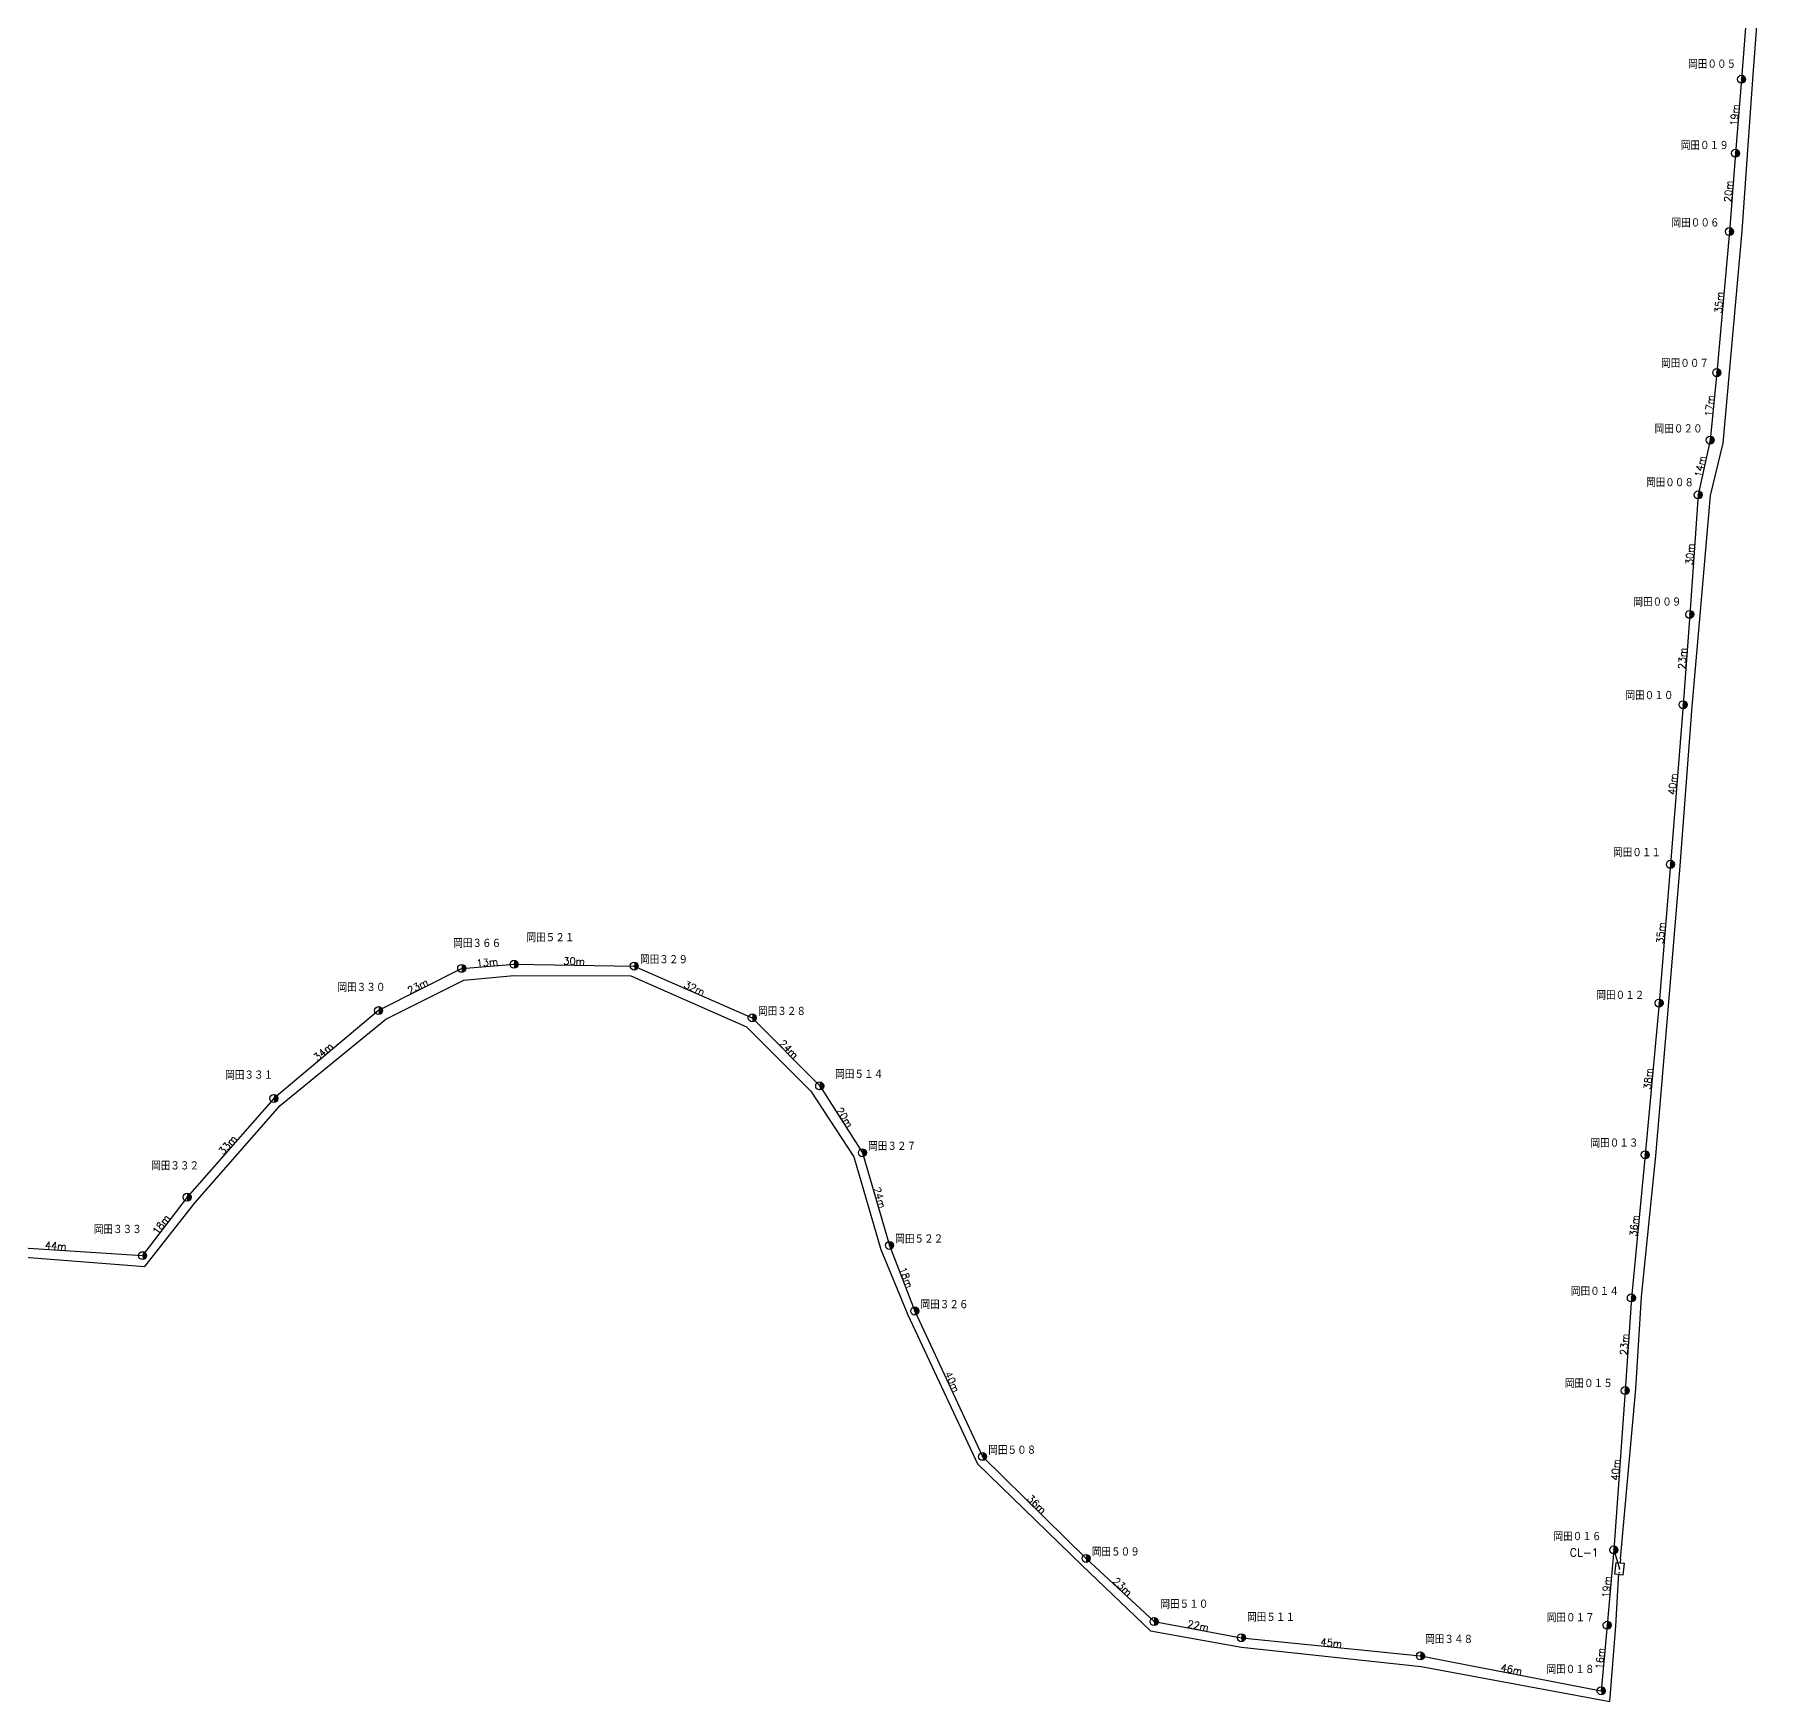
# Model space of a CAD drawing. Extents: x 11718 to 14316, y 5719 to 11395.
# Drawn here: x 12894 to 13326.3, y 6317.7 to 6734.1 of the extents above; entities that cross this region are included whole.
import ezdxf
from ezdxf.enums import TextEntityAlignment as Align

# ---------------------------------------------------------------- set-up
doc = ezdxf.new("R2010")
doc.units = 0
doc.header["$MEASUREMENT"] = 0
doc.header["$PDSIZE"] = 0.5
doc.layers.get('0').update_dxf_attribs({"linetype": 'CONTINUOUS'})
for name, color, linetype in [('IN', 7, 'CONTINUOUS'), ('KAN', 3, 'CONTINUOUS'), ('KPLINK', 2, 'CONTINUOUS'), ('MESSEN', 9, 'CONTINUOUS'), ('POLE', 7, 'CONTINUOUS'), ('SPAN', 7, 'CONTINUOUS')]:
    doc.layers.add(name, color=color, linetype=linetype)
doc.styles.get("Standard").update_dxf_attribs({"font": 'txt', "bigfont": 'extfont'})

# ---------------------------------------------------------------- blocks, each defined once
blk = doc.blocks.new('T_CP')
at = {"color": 0, "linetype": 'BYBLOCK', "const_width": 1}
blk.add_lwpolyline([(0, -0.5, 1), (0, 0.5, -24.142235)], format="xyb", dxfattribs=at)
at = {"color": 0, "linetype": 'BYBLOCK'}
blk.add_circle((0, 0), 1, dxfattribs=at)
blk.add_point((0, 0), dxfattribs=at)
for tag, p, height in [('V1', (1.5, 3), 2), ('V2', (1.5, 0.5), 2), ('V3', (1.8, -0.4), 0.2), ('V4', (1.8, -0.73), 0.2), ('V5', (1.8, -1.1), 0.2), ('V6', (1.8, -1.43), 0.2), ('V7', (1.8, -1.77), 0.2), ('V8', (1.8, -2.1), 0.2)]:
    blk.add_attdef(tag, p, '', height=height, dxfattribs=at)
blk = doc.blocks.new('CL_CL1')
at = {"color": 0, "linetype": 'BYBLOCK'}
for p, q in [((0, 0), (1, 0)), ((5, 0), (4, 0))]:
    blk.add_line(p, q, dxfattribs=at)
blk.add_lwpolyline([(1, -1), (1, 1), (4, 1), (4, -1)], close=True, dxfattribs=at)
blk.add_point((2.5, 0), dxfattribs=at)
at = {"layer": 'IN', "color": 0, "linetype": 'BYBLOCK', "const_width": 0.2}
blk.add_lwpolyline([(1.4, 0, 1), (1.6, 0, 1)], format="xyb", close=True, dxfattribs=at)
at = {"color": 0, "linetype": 'BYBLOCK'}
for tag, p, height in [('V1', (4.2, 5.6), 2), ('V2', (4.2, 3), 2), ('V3', (4.2, 1.1), 0.2), ('V4', (4.2, 0.8), 0.2), ('V5', (4.2, 0.5), 0.2), ('V6', (4.2, 0.2), 0.2), ('V7', (4.2, -0.3), 0.2), ('V8', (4.2, -0.6), 0.2)]:
    blk.add_attdef(tag, p, '', height=height, dxfattribs=at)

msp = doc.modelspace()

# ---------------------------------------------------------------- linework, layer by layer
at = {"layer": 'KAN', "elevation": 2}
msp.add_lwpolyline([(13290.38, 6353.31), (13294.23, 6395.76), (13295.65, 6418.76), (13299.21, 6453.97), (13302.49, 6492.36), (13305.28, 6526.42), (13308.29, 6566.22), (13310.28, 6589.07), (13312.87, 6618.95), (13316.04, 6632), (13317.66, 6649.69), (13320.76, 6684.94), (13322.12, 6704.06), (13323.43, 6722.81), (13326.34, 6761.87)], dxfattribs=at)
at = {"layer": 'KAN'}
msp.add_lwpolyline([(12877.59, 6429.75), (12921.55, 6426.32), (12934.2, 6442.27), (12955.41, 6466.51), (12981.83, 6488.08), (13001.31, 6497.84), (13013.8, 6499), (13043.02, 6498.91), (13071.97, 6486.2), (13088.02, 6470.14), (13098.74, 6453.68), (13105.54, 6430.55), (13112.25, 6414.23), (13129.64, 6377.01), (13155.87, 6351.61), (13172.95, 6335.31), (13195.62, 6331.22), (13240.59, 6326.39), (13287.7, 6317.68), (13289.24, 6336.5), (13289.89, 6348.34)], dxfattribs=at)
at = {"layer": 'KPLINK'}
msp.add_line((13288.72, 6355.52), (13290.13, 6350.83, 2), dxfattribs=at)
at = {"layer": 'MESSEN'}
for p, q in [((13323.63, 6762.31), (13320.62, 6722.91)), ((13320.62, 6722.91), (13319.12, 6704.41)), ((13319.12, 6704.41), (13317.61, 6684.86)), ((13317.61, 6684.86), (13314.45, 6649.61)), ((13314.45, 6649.61), (13312.8, 6632.77)), ((13312.8, 6632.77), (13309.79, 6619.08)), ((13309.79, 6619.08), (13307.68, 6589.2)), ((13307.68, 6589.2), (13306.03, 6566.65)), ((13306.03, 6566.65), (13302.87, 6526.79)), ((13302.87, 6526.79), (13300.01, 6492.11)), ((13000.77, 6500.78), (12980.01, 6490.25)), ((13000.77, 6500.78), (13013.86, 6501.83)), ((13013.86, 6501.83), (13043.9, 6501.37)), ((13043.9, 6501.37), (13073.39, 6488.44)), ((12980.01, 6490.25), (12953.83, 6468.29)), ((13300.01, 6492.11), (13296.55, 6454.22)), ((13073.39, 6488.44), (13090.24, 6471.44)), ((12953.83, 6468.29), (12932.16, 6443.63)), ((13090.24, 6471.44), (13100.92, 6454.75)), ((13100.92, 6454.75), (13107.69, 6431.59)), ((13296.55, 6454.22), (13293.09, 6418.48)), ((12932.16, 6443.63), (12921.03, 6429.04)), ((12877.3, 6431.9), (12921.03, 6429.04)), ((13107.69, 6431.59), (13114.01, 6415.2)), ((13293.09, 6418.48), (13291.58, 6395.32)), ((13114.01, 6415.2), (13130.94, 6378.83)), ((13291.58, 6395.32), (13288.72, 6355.52)), ((13130.94, 6378.83), (13156.82, 6353.41)), ((13288.72, 6355.52), (13287.07, 6336.72)), ((13156.82, 6353.41), (13173.82, 6337.62)), ((13173.82, 6337.62), (13195.64, 6333.56)), ((13195.64, 6333.56), (13240.37, 6329.05)), ((13287.07, 6336.72), (13285.56, 6320.33)), ((13240.37, 6329.05), (13285.56, 6320.33))]:
    msp.add_line(p, q, dxfattribs=at)

# ---------------------------------------------------------------- block references
at = {"layer": 'KAN'}
ref = msp.add_blockref('CL_CL1', (13289.89, 6348.34, 2), dxfattribs=dict(at, rotation=84.35788565300561))
ref.add_attrib('V1', 'CL-1', (13277.71, 6353.88, 2), dxfattribs={"layer": '0', "height": 2})
at = {"layer": 'POLE'}
ref = msp.add_blockref('T_CP', (13320.62, 6722.91), dxfattribs=at)
ref.add_attrib('V1', '岡田００５', (13307.29, 6725.58), dxfattribs={"layer": '0', "height": 2})
ref = msp.add_blockref('T_CP', (13319.12, 6704.41), dxfattribs=at)
ref.add_attrib('V1', '岡田０１９', (13305.45, 6705.27), dxfattribs={"layer": '0', "height": 2})
ref = msp.add_blockref('T_CP', (13317.61, 6684.86), dxfattribs=at)
ref.add_attrib('V1', '岡田００６', (13303.14, 6685.93), dxfattribs={"layer": '0', "height": 2})
ref = msp.add_blockref('T_CP', (13314.45, 6649.61), dxfattribs=at)
ref.add_attrib('V1', '岡田００７', (13300.5, 6650.83), dxfattribs={"layer": '0', "height": 2})
ref = msp.add_blockref('T_CP', (13312.8, 6632.77), dxfattribs=at)
ref.add_attrib('V1', '岡田０２０', (13298.91, 6634.47), dxfattribs={"layer": '0', "height": 2})
ref = msp.add_blockref('T_CP', (13309.79, 6619.08), dxfattribs=at)
ref.add_attrib('V1', '岡田００８', (13296.75, 6621.05), dxfattribs={"layer": '0', "height": 2})
ref = msp.add_blockref('T_CP', (13307.68, 6589.2), dxfattribs=at)
ref.add_attrib('V1', '岡田００９', (13293.6, 6591.21), dxfattribs={"layer": '0', "height": 2})
ref = msp.add_blockref('T_CP', (13306.03, 6566.65), dxfattribs=at)
ref.add_attrib('V1', '岡田０１０', (13291.62, 6567.86), dxfattribs={"layer": '0', "height": 2})
ref = msp.add_blockref('T_CP', (13302.87, 6526.79), dxfattribs=at)
ref.add_attrib('V1', '岡田０１１', (13288.51, 6528.63), dxfattribs={"layer": '0', "height": 2})
ref = msp.add_blockref('T_CP', (13000.77, 6500.78), dxfattribs=at)
ref.add_attrib('V1', '岡田３６６', (12998.65, 6505.95), dxfattribs={"layer": '0', "height": 2})
ref = msp.add_blockref('T_CP', (13013.86, 6501.83), dxfattribs=at)
ref.add_attrib('V1', '岡田５２１', (13016.96, 6507.37), dxfattribs={"layer": '0', "height": 2})
ref = msp.add_blockref('T_CP', (13043.9, 6501.37), dxfattribs=at)
ref.add_attrib('V1', '岡田３２９', (13045.34, 6501.88), dxfattribs={"layer": '0', "height": 2})
ref = msp.add_blockref('T_CP', (12980.01, 6490.25), dxfattribs=at)
ref.add_attrib('V1', '岡田３３０', (12969.73, 6494.94), dxfattribs={"layer": '0', "height": 2})
ref = msp.add_blockref('T_CP', (13300.01, 6492.11), dxfattribs=at)
ref.add_attrib('V1', '岡田０１２', (13284.35, 6492.97), dxfattribs={"layer": '0', "height": 2})
ref = msp.add_blockref('T_CP', (13073.39, 6488.44), dxfattribs=at)
ref.add_attrib('V1', '岡田３２８', (13074.83, 6488.95), dxfattribs={"layer": '0', "height": 2})
ref = msp.add_blockref('T_CP', (12953.83, 6468.29), dxfattribs=at)
ref.add_attrib('V1', '岡田３３１', (12941.67, 6473.04), dxfattribs={"layer": '0', "height": 2})
ref = msp.add_blockref('T_CP', (13090.24, 6471.44), dxfattribs=at)
ref.add_attrib('V1', '岡田５１４', (13094.13, 6473.23), dxfattribs={"layer": '0', "height": 2})
ref = msp.add_blockref('T_CP', (13100.92, 6454.75), dxfattribs=at)
ref.add_attrib('V1', '岡田３２７', (13102.36, 6455.26), dxfattribs={"layer": '0', "height": 2})
ref = msp.add_blockref('T_CP', (13296.55, 6454.22), dxfattribs=at)
ref.add_attrib('V1', '岡田０１３', (13282.88, 6456.06), dxfattribs={"layer": '0', "height": 2})
ref = msp.add_blockref('T_CP', (12932.16, 6443.63), dxfattribs=at)
ref.add_attrib('V1', '岡田３３２', (12923.16, 6450.37), dxfattribs={"layer": '0', "height": 2})
ref = msp.add_blockref('T_CP', (12921.03, 6429.04), dxfattribs=at)
ref.add_attrib('V1', '岡田３３３', (12908.84, 6434.48), dxfattribs={"layer": '0', "height": 2})
ref = msp.add_blockref('T_CP', (13107.69, 6431.59), dxfattribs=at)
ref.add_attrib('V1', '岡田５２２', (13109.13, 6432.1), dxfattribs={"layer": '0', "height": 2})
ref = msp.add_blockref('T_CP', (13293.09, 6418.48), dxfattribs=at)
ref.add_attrib('V1', '岡田０１４', (13277.99, 6419.01), dxfattribs={"layer": '0', "height": 2})
ref = msp.add_blockref('T_CP', (13114.01, 6415.2), dxfattribs=at)
ref.add_attrib('V1', '岡田３２６', (13115.45, 6415.71), dxfattribs={"layer": '0', "height": 2})
ref = msp.add_blockref('T_CP', (13291.58, 6395.32), dxfattribs=at)
ref.add_attrib('V1', '岡田０１５', (13276.46, 6396.01), dxfattribs={"layer": '0', "height": 2})
ref = msp.add_blockref('T_CP', (13130.94, 6378.83), dxfattribs=at)
ref.add_attrib('V1', '岡田５０８', (13132.38, 6379.34), dxfattribs={"layer": '0', "height": 2})
ref = msp.add_blockref('T_CP', (13288.72, 6355.52), dxfattribs=at)
ref.add_attrib('V1', '岡田０１６', (13273.63, 6357.77), dxfattribs={"layer": '0', "height": 2})
ref = msp.add_blockref('T_CP', (13156.82, 6353.41), dxfattribs=at)
ref.add_attrib('V1', '岡田５０９', (13158.26, 6353.92), dxfattribs={"layer": '0', "height": 2})
ref = msp.add_blockref('T_CP', (13173.82, 6337.62), dxfattribs=at)
ref.add_attrib('V1', '岡田５１０', (13175.39, 6340.87), dxfattribs={"layer": '0', "height": 2})
ref = msp.add_blockref('T_CP', (13195.64, 6333.56), dxfattribs=at)
ref.add_attrib('V1', '岡田５１１', (13197.05, 6337.59), dxfattribs={"layer": '0', "height": 2})
ref = msp.add_blockref('T_CP', (13287.07, 6336.72), dxfattribs=at)
ref.add_attrib('V1', '岡田０１７', (13271.95, 6337.49), dxfattribs={"layer": '0', "height": 2})
ref = msp.add_blockref('T_CP', (13240.37, 6329.05), dxfattribs=at)
ref.add_attrib('V1', '岡田３４８', (13241.56, 6332.08), dxfattribs={"layer": '0', "height": 2})
ref = msp.add_blockref('T_CP', (13285.56, 6320.33), dxfattribs=at)
ref.add_attrib('V1', '岡田０１８', (13271.88, 6324.57), dxfattribs={"layer": '0', "height": 2})

# ---------------------------------------------------------------- texts
at = {"layer": 'SPAN'}
for s, rotation, p in [('19m', 85, (13318.89, 6713.96)), ('20m', 86, (13317.38, 6694.91)), ('35m', 85, (13315.02, 6667.13)), ('17m', 84, (13312.63, 6641.33)), ('14m', 78, (13310.31, 6626.14)), ('30m', 86, (13307.74, 6604.24)), ('23m', 86, (13305.87, 6578.19)), ('40m', 85, (13303.45, 6546.81)), ('35m', 85, (13300.45, 6509.64)), ('13m', 5, (13007.17, 6502.3)), ('30m', 359, (13028.87, 6502.6)), ('32m', 336, (13058.95, 6495.86)), ('23m', 27, (12989.81, 6496.34)), ('34m', 40, (12966.21, 6479.98)), ('24m', 315, (13082.55, 6480.62)), ('38m', 85, (13297.28, 6473.23)), ('20m', 303, (13096.47, 6463.56)), ('33m', 49, (12942.3, 6456.69)), ('24m', 286, (13105.25, 6443.51)), ('18m', 53, (12925.69, 6436.8)), ('36m', 84, (13293.83, 6436.5)), ('44m', 356, (12899.32, 6431.46)), ('18m', 291, (13111.86, 6423.55)), ('23m', 86, (13291.33, 6406.86)), ('40m', 295, (13123.36, 6397.49)), ('40m', 86, (13289.16, 6375.54)), ('36m', 316, (13144.48, 6366.93)), ('23m', 317, (13165.92, 6346.32)), ('19m', 85, (13286.91, 6346.27)), ('22m', 349, (13184.82, 6336.59)), ('45m', 354, (13218.12, 6332.3)), ('16m', 85, (13285.3, 6328.38)), ('46m', 349, (13263.14, 6325.67))]:
    msp.add_text(s, height=1.8, rotation=rotation, dxfattribs=at).set_placement(p, align=Align.MIDDLE_CENTER)

doc.saveas('drawing.dxf')
